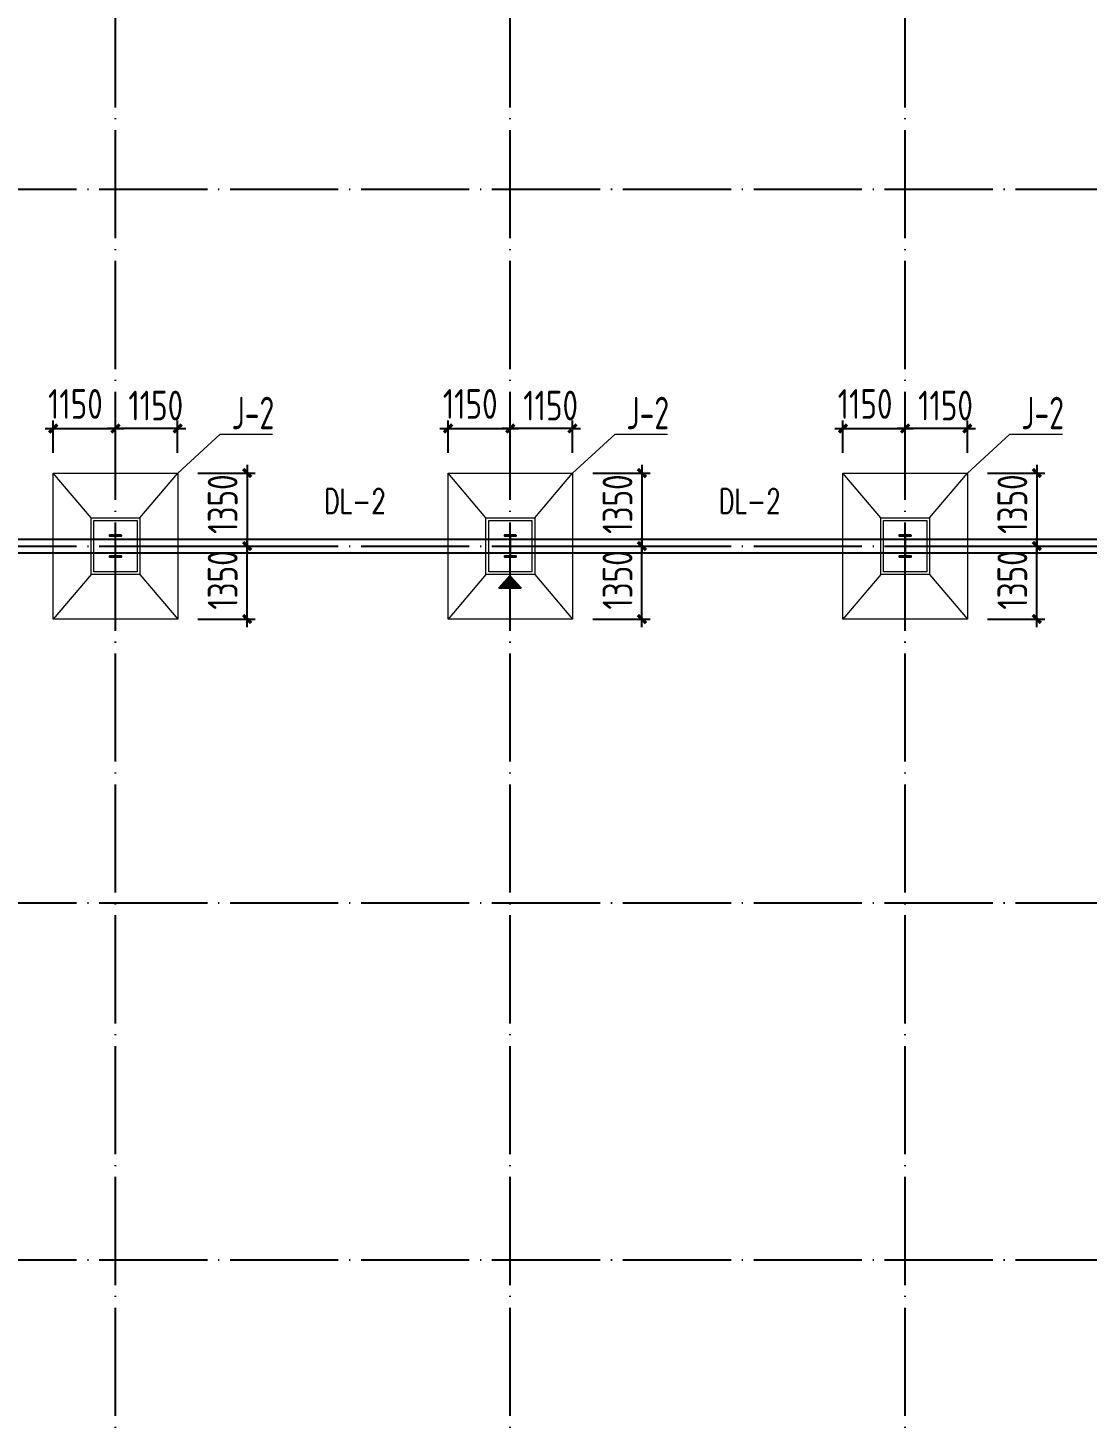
# Model space of a CAD drawing. Extents: x -89996 to 1006241, y -2176 to 440573.
# Drawn here: x 163325 to 182904, y 125022 to 150876 of the extents above; entities that cross this region are included whole.
import ezdxf

# ---------------------------------------------------------------- set-up
doc = ezdxf.new("R2010")
doc.units = 0
doc.header["$LTSCALE"] = 1000
doc.header["$MEASUREMENT"] = 0
doc.linetypes.add('DOTE', pattern=[2.42, 2, -0.2, 0.02, -0.2])
for name, color, linetype, lineweight in [('BASE_SING', 7, 'Continuous', 0), ('BASE_SING_DIM', 3, 'Continuous', 0), ('BASE_SING_NUM', 7, 'Continuous', 0)]:
    doc.layers.add(name, color=color, linetype=linetype, lineweight=lineweight)
for name, color, linetype in [('DOTE', 1, 'DOTE'), ('GZ', 50, 'Continuous'), ('WALL', 9, 'Continuous'), ('图层7', 7, 'Continuous'), ('承台', 2, 'Continuous'), ('文字', 7, 'Continuous')]:
    doc.layers.add(name, color=color, linetype=linetype)
doc.styles.add('_TCH_DIM_T3', font='SIMPLEX', dxfattribs={"width": 0.705882, "bigfont": 'GBCBIG'})
doc.styles.add('TSSD_Dimension', font='Tssdeng.shx', dxfattribs={"width": 0.8, "bigfont": 'hztxt.shx'})
doc.dimstyles.new('TSSD_150_150', dxfattribs={"dimtxt": 550, "dimasz": 150, "dimexe": 150, "dimexo": 375, "dimgap": 150, "dimtad": 1, "dimdec": 0, "dimzin": 0, "dimdsep": 46, "dimtxsty": 'TSSD_Dimension', "dimblk": 'ARCHTICK', "dimcen": 0, "dimdle": 150, "dimclrd": 256, "dimclre": 256, "dimclrt": 7, "dimadec": 0, "dimazin": 0, "dimtfac": 1, "dimtdec": 0, "dimtix": 1, "dimtmove": 2, "dimatfit": 3, "dimfxl": 0, "dimtolj": 1, "dimtzin": 0, "dimarcsym": 0})

# ---------------------------------------------------------------- blocks, each defined once
blk = doc.blocks.new('A$C3A647AB8')
at = {"layer": 'DOTE'}
for p, q in [((61040, -26.8), (61040, 41826.8)), ((68340, -26.8), (68340, 41826.8)), ((75640, -26.8), (75640, 41826.8)), ((240, 27500), (91240, 27500)), ((240, 20900), (91240, 20900)), ((240, 14300), (91240, 14300)), ((240, 7700), (91240, 7700))]:
    blk.add_line(p, q, dxfattribs=at)
at = {"layer": 'GZ'}
for points in [[(61150, 21100.3), (60930, 21100.3), (60930, 21090.3), (61033.1, 21090.3), (61037, 21085.3), (61037, 20714.9), (61033.1, 20710.3), (60930, 20710.3), (60930, 20700.3), (61150, 20700.3), (61150, 20710.3), (61047, 20710.3), (61043, 20714.7), (61043, 21085.3), (61047, 21090.3), (61150, 21090.3), (61150, 21100.3)], [(68450, 21100.3), (68230, 21100.3), (68230, 21090.3), (68333.1, 21090.3), (68337, 21085.3), (68337, 20714.9), (68333.1, 20710.3), (68230, 20710.3), (68230, 20700.3), (68450, 20700.3), (68450, 20710.3), (68347, 20710.3), (68343, 20714.7), (68343, 21085.3), (68347, 21090.3), (68450, 21090.3), (68450, 21100.3)], [(75750, 21100.3), (75530, 21100.3), (75530, 21090.3), (75633.1, 21090.3), (75637, 21085.3), (75637, 20714.9), (75633.1, 20710.3), (75530, 20710.3), (75530, 20700.3), (75750, 20700.3), (75750, 20710.3), (75647, 20710.3), (75643, 20714.7), (75643, 21085.3), (75647, 21090.3), (75750, 21090.3), (75750, 21100.3)]]:
    blk.add_lwpolyline(points, close=True, dxfattribs=at)
blk = doc.blocks.new('_ArchTick')
at = {"color": 0, "linetype": 'ByBlock', "const_width": 0.4}
blk.add_lwpolyline([(-0.5, -0.5), (0.5, 0.5)], dxfattribs=at)
blk = doc.blocks.new('*D1969')
at = {"layer": 'BASE_SING_DIM', "lineweight": -2, "transparency": 16777216}
for p, q in [((163792, 143020), (163792, 143619)), ((164942, 143020), (164942, 143619)), ((163642, 143469), (165092, 143469))]:
    blk.add_line(p, q, dxfattribs=at)
at = {"layer": 'Defpoints', "color": 0, "transparency": 16777216}
for p in [(164942, 143469), (163792, 142645), (164942, 142645)]:
    blk.add_point(p, dxfattribs=at)
at = {"layer": 'BASE_SING_DIM', "lineweight": -2, "transparency": 16777216, "xscale": 150, "yscale": 150, "zscale": 150, "rotation": 180}
blk.add_blockref('_ArchTick', (163792, 143469), dxfattribs=at)
at = {"layer": 'BASE_SING_DIM', "lineweight": -2, "transparency": 16777216, "xscale": 150, "yscale": 150, "zscale": 150}
blk.add_blockref('_ArchTick', (164942, 143469), dxfattribs=at)
at = {"layer": 'BASE_SING_DIM', "color": 7, "transparency": 16777216, "insert": (164201, 143923), "char_height": 550, "attachment_point": 5, "style": 'TSSD_Dimension'}
blk.add_mtext('\\A1;1150', dxfattribs=at)
blk = doc.blocks.new('*D1970')
at = {"layer": 'BASE_SING_DIM', "lineweight": -2, "transparency": 16777216}
for p, q in [((164942, 143020), (164942, 143619)), ((166092, 143020), (166092, 143619)), ((164942, 143469), (164792, 143469)), ((166092, 143469), (164942, 143469)), ((166092, 143469), (166242, 143469))]:
    blk.add_line(p, q, dxfattribs=at)
at = {"layer": 'Defpoints', "color": 0, "transparency": 16777216}
for p in [(164942, 143469), (164942, 142645), (166092, 142645)]:
    blk.add_point(p, dxfattribs=at)
at = {"layer": 'BASE_SING_DIM', "lineweight": -2, "transparency": 16777216, "xscale": 150, "yscale": 150, "zscale": 150}
blk.add_blockref('_ArchTick', (164942, 143469), dxfattribs=at)
at = {"layer": 'BASE_SING_DIM', "lineweight": -2, "transparency": 16777216, "xscale": 150, "yscale": 150, "zscale": 150, "rotation": 180}
blk.add_blockref('_ArchTick', (166092, 143469), dxfattribs=at)
at = {"layer": 'BASE_SING_DIM', "color": 7, "transparency": 16777216, "insert": (165688, 143893), "char_height": 550, "attachment_point": 5, "style": 'TSSD_Dimension'}
blk.add_mtext('\\A1;1150', dxfattribs=at)
blk = doc.blocks.new('*D1971')
at = {"layer": 'BASE_SING_DIM', "lineweight": -2, "transparency": 16777216}
for p, q in [((167376, 142795), (167376, 141145)), ((166467, 142645), (167526, 142645)), ((166467, 141295), (167526, 141295))]:
    blk.add_line(p, q, dxfattribs=at)
at = {"layer": 'Defpoints', "color": 0, "transparency": 16777216}
for p in [(166092, 142645), (166092, 141295), (167376, 141295)]:
    blk.add_point(p, dxfattribs=at)
at = {"layer": 'BASE_SING_DIM', "lineweight": -2, "transparency": 16777216, "xscale": 150, "yscale": 150, "zscale": 150}
for p, rotation in [((167376, 142645), 90), ((167376, 141295), 270)]:
    blk.add_blockref('_ArchTick', p, dxfattribs=dict(at, rotation=rotation))
at = {"layer": 'BASE_SING_DIM', "color": 7, "transparency": 16777216, "insert": (166924, 142071), "char_height": 550, "attachment_point": 5, "rotation": 90, "style": 'TSSD_Dimension'}
blk.add_mtext('\\A1;1350', dxfattribs=at)
blk = doc.blocks.new('*D1972')
at = {"layer": 'BASE_SING_DIM', "lineweight": -2, "transparency": 16777216}
for p, q in [((167376, 139795), (167376, 141445)), ((166467, 141295), (167526, 141295)), ((166467, 139945), (167526, 139945))]:
    blk.add_line(p, q, dxfattribs=at)
at = {"layer": 'Defpoints', "color": 0, "transparency": 16777216}
for p in [(166092, 141295), (167376, 141295), (166092, 139945)]:
    blk.add_point(p, dxfattribs=at)
at = {"layer": 'BASE_SING_DIM', "lineweight": -2, "transparency": 16777216, "xscale": 150, "yscale": 150, "zscale": 150}
for p, rotation in [((167376, 141295), 90), ((167376, 139945), 270)]:
    blk.add_blockref('_ArchTick', p, dxfattribs=dict(at, rotation=rotation))
at = {"layer": 'BASE_SING_DIM', "color": 7, "transparency": 16777216, "insert": (166924, 140668), "char_height": 550, "attachment_point": 5, "rotation": 90, "style": 'TSSD_Dimension'}
blk.add_mtext('\\A1;1350', dxfattribs=at)
blk = doc.blocks.new('*D1981')
at = {"layer": 'BASE_SING_DIM', "lineweight": -2, "transparency": 16777216}
for p, q in [((171092, 143020), (171092, 143619)), ((172242, 143020), (172242, 143619)), ((170942, 143469), (172392, 143469))]:
    blk.add_line(p, q, dxfattribs=at)
at = {"layer": 'Defpoints', "color": 0, "transparency": 16777216}
for p in [(172242, 143469), (171092, 142645), (172242, 142645)]:
    blk.add_point(p, dxfattribs=at)
at = {"layer": 'BASE_SING_DIM', "lineweight": -2, "transparency": 16777216, "xscale": 150, "yscale": 150, "zscale": 150, "rotation": 180}
blk.add_blockref('_ArchTick', (171092, 143469), dxfattribs=at)
at = {"layer": 'BASE_SING_DIM', "lineweight": -2, "transparency": 16777216, "xscale": 150, "yscale": 150, "zscale": 150}
blk.add_blockref('_ArchTick', (172242, 143469), dxfattribs=at)
at = {"layer": 'BASE_SING_DIM', "color": 7, "transparency": 16777216, "insert": (171501, 143923), "char_height": 550, "attachment_point": 5, "style": 'TSSD_Dimension'}
blk.add_mtext('\\A1;1150', dxfattribs=at)
blk = doc.blocks.new('*D1982')
at = {"layer": 'BASE_SING_DIM', "lineweight": -2, "transparency": 16777216}
for p, q in [((172242, 143020), (172242, 143619)), ((173392, 143020), (173392, 143619)), ((172242, 143469), (172092, 143469)), ((173392, 143469), (172242, 143469)), ((173392, 143469), (173542, 143469))]:
    blk.add_line(p, q, dxfattribs=at)
at = {"layer": 'Defpoints', "color": 0, "transparency": 16777216}
for p in [(172242, 143469), (172242, 142645), (173392, 142645)]:
    blk.add_point(p, dxfattribs=at)
at = {"layer": 'BASE_SING_DIM', "lineweight": -2, "transparency": 16777216, "xscale": 150, "yscale": 150, "zscale": 150}
blk.add_blockref('_ArchTick', (172242, 143469), dxfattribs=at)
at = {"layer": 'BASE_SING_DIM', "lineweight": -2, "transparency": 16777216, "xscale": 150, "yscale": 150, "zscale": 150, "rotation": 180}
blk.add_blockref('_ArchTick', (173392, 143469), dxfattribs=at)
at = {"layer": 'BASE_SING_DIM', "color": 7, "transparency": 16777216, "insert": (172988, 143893), "char_height": 550, "attachment_point": 5, "style": 'TSSD_Dimension'}
blk.add_mtext('\\A1;1150', dxfattribs=at)
blk = doc.blocks.new('*D1983')
at = {"layer": 'BASE_SING_DIM', "lineweight": -2, "transparency": 16777216}
for p, q in [((174676, 142795), (174676, 141145)), ((173767, 142645), (174826, 142645)), ((173767, 141295), (174826, 141295))]:
    blk.add_line(p, q, dxfattribs=at)
at = {"layer": 'Defpoints', "color": 0, "transparency": 16777216}
for p in [(173392, 142645), (173392, 141295), (174676, 141295)]:
    blk.add_point(p, dxfattribs=at)
at = {"layer": 'BASE_SING_DIM', "lineweight": -2, "transparency": 16777216, "xscale": 150, "yscale": 150, "zscale": 150}
for p, rotation in [((174676, 142645), 90), ((174676, 141295), 270)]:
    blk.add_blockref('_ArchTick', p, dxfattribs=dict(at, rotation=rotation))
at = {"layer": 'BASE_SING_DIM', "color": 7, "transparency": 16777216, "insert": (174224, 142071), "char_height": 550, "attachment_point": 5, "rotation": 90, "style": 'TSSD_Dimension'}
blk.add_mtext('\\A1;1350', dxfattribs=at)
blk = doc.blocks.new('*D1984')
at = {"layer": 'BASE_SING_DIM', "lineweight": -2, "transparency": 16777216}
for p, q in [((174676, 139795), (174676, 141445)), ((173767, 141295), (174826, 141295)), ((173767, 139945), (174826, 139945))]:
    blk.add_line(p, q, dxfattribs=at)
at = {"layer": 'Defpoints', "color": 0, "transparency": 16777216}
for p in [(173392, 141295), (174676, 141295), (173392, 139945)]:
    blk.add_point(p, dxfattribs=at)
at = {"layer": 'BASE_SING_DIM', "lineweight": -2, "transparency": 16777216, "xscale": 150, "yscale": 150, "zscale": 150}
for p, rotation in [((174676, 141295), 90), ((174676, 139945), 270)]:
    blk.add_blockref('_ArchTick', p, dxfattribs=dict(at, rotation=rotation))
at = {"layer": 'BASE_SING_DIM', "color": 7, "transparency": 16777216, "insert": (174224, 140668), "char_height": 550, "attachment_point": 5, "rotation": 90, "style": 'TSSD_Dimension'}
blk.add_mtext('\\A1;1350', dxfattribs=at)
blk = doc.blocks.new('*D1993')
at = {"layer": 'BASE_SING_DIM', "lineweight": -2, "transparency": 16777216}
for p, q in [((178392, 143020), (178392, 143619)), ((179542, 143020), (179542, 143619)), ((178242, 143469), (179692, 143469))]:
    blk.add_line(p, q, dxfattribs=at)
at = {"layer": 'Defpoints', "color": 0, "transparency": 16777216}
for p in [(179542, 143469), (178392, 142645), (179542, 142645)]:
    blk.add_point(p, dxfattribs=at)
at = {"layer": 'BASE_SING_DIM', "lineweight": -2, "transparency": 16777216, "xscale": 150, "yscale": 150, "zscale": 150, "rotation": 180}
blk.add_blockref('_ArchTick', (178392, 143469), dxfattribs=at)
at = {"layer": 'BASE_SING_DIM', "lineweight": -2, "transparency": 16777216, "xscale": 150, "yscale": 150, "zscale": 150}
blk.add_blockref('_ArchTick', (179542, 143469), dxfattribs=at)
at = {"layer": 'BASE_SING_DIM', "color": 7, "transparency": 16777216, "insert": (178801, 143923), "char_height": 550, "attachment_point": 5, "style": 'TSSD_Dimension'}
blk.add_mtext('\\A1;1150', dxfattribs=at)
blk = doc.blocks.new('*D1994')
at = {"layer": 'BASE_SING_DIM', "lineweight": -2, "transparency": 16777216}
for p, q in [((179542, 143020), (179542, 143619)), ((180692, 143020), (180692, 143619)), ((179542, 143469), (179392, 143469)), ((180692, 143469), (179542, 143469)), ((180692, 143469), (180842, 143469))]:
    blk.add_line(p, q, dxfattribs=at)
at = {"layer": 'Defpoints', "color": 0, "transparency": 16777216}
for p in [(179542, 143469), (179542, 142645), (180692, 142645)]:
    blk.add_point(p, dxfattribs=at)
at = {"layer": 'BASE_SING_DIM', "lineweight": -2, "transparency": 16777216, "xscale": 150, "yscale": 150, "zscale": 150}
blk.add_blockref('_ArchTick', (179542, 143469), dxfattribs=at)
at = {"layer": 'BASE_SING_DIM', "lineweight": -2, "transparency": 16777216, "xscale": 150, "yscale": 150, "zscale": 150, "rotation": 180}
blk.add_blockref('_ArchTick', (180692, 143469), dxfattribs=at)
at = {"layer": 'BASE_SING_DIM', "color": 7, "transparency": 16777216, "insert": (180288, 143893), "char_height": 550, "attachment_point": 5, "style": 'TSSD_Dimension'}
blk.add_mtext('\\A1;1150', dxfattribs=at)
blk = doc.blocks.new('*D1995')
at = {"layer": 'BASE_SING_DIM', "lineweight": -2, "transparency": 16777216}
for p, q in [((181976, 142795), (181976, 141145)), ((181067, 142645), (182126, 142645)), ((181067, 141295), (182126, 141295))]:
    blk.add_line(p, q, dxfattribs=at)
at = {"layer": 'Defpoints', "color": 0, "transparency": 16777216}
for p in [(180692, 142645), (180692, 141295), (181976, 141295)]:
    blk.add_point(p, dxfattribs=at)
at = {"layer": 'BASE_SING_DIM', "lineweight": -2, "transparency": 16777216, "xscale": 150, "yscale": 150, "zscale": 150}
for p, rotation in [((181976, 142645), 90), ((181976, 141295), 270)]:
    blk.add_blockref('_ArchTick', p, dxfattribs=dict(at, rotation=rotation))
at = {"layer": 'BASE_SING_DIM', "color": 7, "transparency": 16777216, "insert": (181524, 142071), "char_height": 550, "attachment_point": 5, "rotation": 90, "style": 'TSSD_Dimension'}
blk.add_mtext('\\A1;1350', dxfattribs=at)
blk = doc.blocks.new('*D1996')
at = {"layer": 'BASE_SING_DIM', "lineweight": -2, "transparency": 16777216}
for p, q in [((181976, 139795), (181976, 141445)), ((181067, 141295), (182126, 141295)), ((181067, 139945), (182126, 139945))]:
    blk.add_line(p, q, dxfattribs=at)
at = {"layer": 'Defpoints', "color": 0, "transparency": 16777216}
for p in [(180692, 141295), (181976, 141295), (180692, 139945)]:
    blk.add_point(p, dxfattribs=at)
at = {"layer": 'BASE_SING_DIM', "lineweight": -2, "transparency": 16777216, "xscale": 150, "yscale": 150, "zscale": 150}
for p, rotation in [((181976, 141295), 90), ((181976, 139945), 270)]:
    blk.add_blockref('_ArchTick', p, dxfattribs=dict(at, rotation=rotation))
at = {"layer": 'BASE_SING_DIM', "color": 7, "transparency": 16777216, "insert": (181524, 140668), "char_height": 550, "attachment_point": 5, "rotation": 90, "style": 'TSSD_Dimension'}
blk.add_mtext('\\A1;1350', dxfattribs=at)
blk = doc.blocks.new('A$C76F062D1')
h = blk.add_hatch()
h.set_pattern_fill('ANSI31', color=1, scale=100, style=0)
h.set_pattern_definition([(45, (-710327.512, 495150.682), (-8.83883476, 8.83883476), [])])
h.paths.add_polyline_path([(0, 250), (231, 0), (462, 250)])
at = {"color": 7}
for p, q in [((0, 250), (462, 250)), ((231, 0), (0, 250)), ((231, 0), (462, 250))]:
    blk.add_line(p, q, dxfattribs=at)

msp = doc.modelspace()

# ---------------------------------------------------------------- linework, layer by layer
at = {"layer": 'BASE_SING'}
for p, q in [((164492.37, 141819.8), (163792.37, 142644.92)), ((165392.37, 141819.8), (166092.37, 142644.92)), ((171792.37, 141819.8), (171092.37, 142644.92)), ((172692.37, 141819.8), (173392.37, 142644.92)), ((179092.37, 141819.8), (178392.37, 142644.92)), ((179992.37, 141819.8), (180692.37, 142644.92)), ((164492.37, 140770.05), (163792.37, 139944.92)), ((165392.37, 140770.05), (166092.37, 139944.92)), ((171792.37, 140770.05), (171092.37, 139944.92)), ((172692.37, 140770.05), (173392.37, 139944.92)), ((179092.37, 140770.05), (178392.37, 139944.92)), ((179992.37, 140770.05), (180692.37, 139944.92))]:
    msp.add_line(p, q, dxfattribs=at)
for points in [[(163792.37, 139944.92), (163792.37, 142644.92), (166092.37, 142644.92), (166092.37, 139944.92)], [(171092.37, 139944.92), (171092.37, 142644.92), (173392.37, 142644.92), (173392.37, 139944.92)], [(178392.37, 139944.92), (178392.37, 142644.92), (180692.37, 142644.92), (180692.37, 139944.92)], [(165392.37, 140770.05), (164492.37, 140770.05), (164492.37, 141819.8), (165392.37, 141819.8)], [(165342.37, 140820.05), (164542.37, 140820.05), (164542.37, 141769.8), (165342.37, 141769.8)], [(172692.37, 140770.05), (171792.37, 140770.05), (171792.37, 141819.8), (172692.37, 141819.8)], [(172642.37, 140820.05), (171842.37, 140820.05), (171842.37, 141769.8), (172642.37, 141769.8)], [(179992.37, 140770.05), (179092.37, 140770.05), (179092.37, 141819.8), (179992.37, 141819.8)], [(179942.37, 140820.05), (179142.37, 140820.05), (179142.37, 141769.8), (179942.37, 141769.8)]]:
    msp.add_lwpolyline(points, close=True, dxfattribs=at)
at = {"layer": 'BASE_SING_NUM'}
for p, q in [((166092.37, 142644.92), (166877.77, 143362.9)), ((166877.77, 143362.9), (167848.31, 143362.9)), ((173392.37, 142644.92), (174177.77, 143362.9)), ((174177.77, 143362.9), (175148.31, 143362.9)), ((180692.37, 142644.92), (181477.77, 143362.9)), ((181477.77, 143362.9), (182448.31, 143362.9))]:
    msp.add_line(p, q, dxfattribs=at)
at = {"layer": 'WALL'}
for p, q in [((105412.37, 141419.92), (193872.37, 141419.92)), ((105412.37, 141169.92), (193872.37, 141169.92))]:
    msp.add_line(p, q, dxfattribs=at)

# ---------------------------------------------------------------- block references
msp.add_blockref('A$C3A647AB8', (103902.38, 120394.92), dxfattribs=at)
at = {"layer": '文字', "xscale": 0.8961615994339805, "yscale": 0.8961615994339805, "zscale": 0.8961615994339805, "rotation": 180}
msp.add_blockref('A$C76F062D1', (172442.29, 140743.53), dxfattribs=at)

# ---------------------------------------------------------------- texts
at = {"layer": '图层7', "style": 'TSSD_Dimension', "width": 0.7}
for p in [(167089.47, 143456.13), (174389.47, 143456.13), (181689.47, 143456.13)]:
    msp.add_text('J-2', height=600, dxfattribs=at).set_placement(p)
at = {"layer": '承台', "color": 7, "style": '_TCH_DIM_T3', "width": 0.705882}
for p in [(168800.15, 141901.41), (176100.15, 141901.41)]:
    msp.add_text('DL-2', height=450, dxfattribs=at).set_placement(p)

# ---------------------------------------------------------------- dimensions: what is measured, and where the dimension line sits
at = {"layer": 'BASE_SING_DIM'}
for base, p1, p2, picture, middle in [((164942.37, 143468.69), (163792.37, 142644.92), (164942.37, 142644.92), '*D1969', (164201.08, 143922.54)), ((172242.37, 143468.69), (171092.37, 142644.92), (172242.37, 142644.92), '*D1981', (171501.08, 143922.54)), ((179542.37, 143468.69), (178392.37, 142644.92), (179542.37, 142644.92), '*D1993', (178801.08, 143922.54))]:
    dim = msp.add_linear_dim(base=base, p1=p1, p2=p2, dimstyle='TSSD_150_150', dxfattribs=at)
    dim.commit()
    dim.dimension.update_dxf_attribs({"geometry": picture, "text_midpoint": middle, "dimtype": 128})
for base, p1, p2, angle, picture, middle in [((164942.37, 143468.69), (166092.37, 142644.92), (164942.37, 142644.92), 180, '*D1970', (165687.91, 143893.21)), ((172242.37, 143468.69), (173392.37, 142644.92), (172242.37, 142644.92), 180, '*D1982', (172987.91, 143893.21)), ((179542.37, 143468.69), (180692.37, 142644.92), (179542.37, 142644.92), 180, '*D1994', (180287.91, 143893.21)), ((167376.48, 141294.92), (166092.37, 142644.92), (166092.37, 141294.92), 270, '*D1971', (166923.83, 142070.66)), ((174676.48, 141294.92), (173392.37, 142644.92), (173392.37, 141294.92), 270, '*D1983', (174223.83, 142070.66)), ((181976.48, 141294.92), (180692.37, 142644.92), (180692.37, 141294.92), 270, '*D1995', (181523.83, 142070.66)), ((167376.48, 141294.92), (166092.37, 139944.92), (166092.37, 141294.92), 90, '*D1972', (166923.83, 140667.59)), ((174676.48, 141294.92), (173392.37, 139944.92), (173392.37, 141294.92), 90, '*D1984', (174223.83, 140667.59)), ((181976.48, 141294.92), (180692.37, 139944.92), (180692.37, 141294.92), 90, '*D1996', (181523.83, 140667.59))]:
    dim = msp.add_linear_dim(base=base, p1=p1, p2=p2, angle=angle, dimstyle='TSSD_150_150', dxfattribs=at)
    dim.commit()
    dim.dimension.update_dxf_attribs({"geometry": picture, "text_midpoint": middle, "dimtype": 128})

doc.saveas('drawing.dxf')
